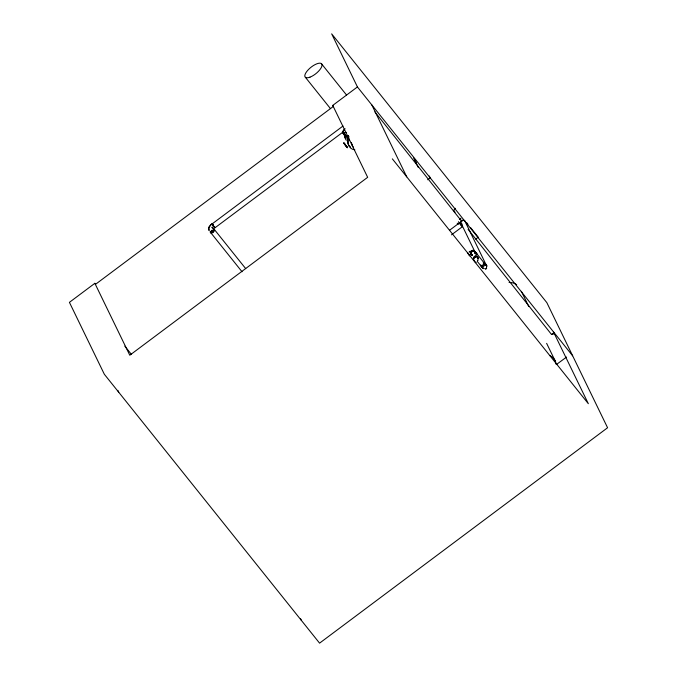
<?xml version="1.0" encoding="UTF-8"?>
<svg xmlns="http://www.w3.org/2000/svg" width="677" height="677" viewBox="0 0 677 677"><rect width="100%" height="100%" fill="white"/><g stroke="black" fill="none" stroke-linecap="round" stroke-linejoin="round"><path stroke-width="1.02" d="M342.494 132.438L214.609 228.081L212.595 225.686L211.732 224.205L343.002 126.024M460.123 223.317C457.914 221.514 466.275 231.542 460.462 223.715M208.871 227.946L208.855 229.021M209.007 227.421L210.623 225.28M348.24 135.874L345.651 136.602L343.137 133.462L342.401 131.947L344.128 129.451M349.137 136.847L347.868 138.32L347.428 137.423M345.084 128.706L343.205 131.169L343.095 132.455L344.051 132.929L345.854 132.472M486.424 268.27L485.57 268.913M486.653 268.447L485.68 269.184M470.921 251.201L471.903 250.473M474.306 257.624L475.288 256.896M474.535 257.785L475.389 257.142M477.488 260.62L477.928 260.196M212.129 230.197L211.275 230.832M212.239 230.248L211.258 230.975M210.454 225.043L208.728 227.328L208.914 230.383M572.657 355.814L357.422 86.944L332.745 105.4L333.49 106.331L95.609 284.247L94.856 283.316L69.418 302.348L104.334 374.263L319.578 643.15L607.582 427.746L546.847 302.653L331.662 33.85L357.473 87.011M210.412 225.077L212.231 223.723L212.959 224.527M427.695 179.769L430.208 177.89L429.294 176.003M449.452 230.341L459.556 222.784M451.491 234.851L462.442 226.66M475.736 239.108L478.275 237.221L470.507 227.523M468.12 229.376L551.51 334.455L554.04 332.568M554.497 333.143L552.957 334.294L551.51 334.455M556.519 364.438L566.564 357.058M213.12 228.911L213.17 228.877A2.361 0.914 -34.1 0 0 213.221 228.581M460.208 219.534L460.741 219.221M343.137 133.462L346.565 132.353M348.35 135.62L346.7 136.06M469.457 251.463L471.539 254.56M467.756 252.775L467.468 252.453L467.993 253.418M470.947 253.486L471.42 254.019M474.171 250.575L474.882 251.455M486.188 264.969L486.898 265.858M486.001 265.198L486.628 265.968M471.217 254.146L470.507 253.266M483.251 268.583L482.54 267.703M473.35 259.604L475.626 262.659M485.544 264.385L485.756 264.817M482.109 267.542L481.897 267.119M470.1 256.143L469.499 255.441M344.449 143.516L344.009 143.185L344.246 143.659M212.358 223.816L212.874 224.375M475.356 251.573L475.55 252.022M344.762 143.879L343.721 142.695L344.5 144.074M346.404 146.621L347.453 147.798L347.225 147.188M346.979 147.366L345.625 145.648M214.262 226.702L214.981 227.32M460.868 225.018L460.191 224.197M471.082 253.672L471.463 254.197M212.197 227.667L212.586 228.183M469.203 255.077L469.593 255.593M344.585 143.575L345.042 144.133M213.966 226.338L214.355 226.854M466.631 222.674L467.925 224.29M485.062 264.072L475.618 252.267A2.2 0.838 -38.7 0 1 475.229 253.511M321.423 63.663L346.489 94.966M477.226 261.322L481.635 266.831M392.338 158.858L588.338 403.704L553.422 331.798M305.403 77.313L330.461 108.616M344.043 133.471L346.556 136.61M342.401 131.947L345.651 136.602M213.974 229.004L245.7 268.625M210.31 232.126L242.027 271.756M124.805 346.133L131.499 354.494M374.88 111.883L461.553 221.108M211.876 227.252L212.248 227.768M468.882 254.662L469.254 255.178M345.143 144.336L345.549 144.853M346.125 146.367L345.135 145.064M214.017 226.44L213.28 225.475M471.116 253.782L470.397 252.809A2.361 2.183 -36.9 0 0 471.759 254.518M468.882 254.704L468.171 253.723M459.81 223.706L458.49 221.701M458.143 224.51L457.449 223.562M346.04 145.437L346.912 146.689M345.955 145.403L346.929 146.833M344.669 144.413L345.219 145.098M212.933 224.992L213.323 225.492M467.866 253.283L468.256 253.807M344.263 143.812L344.83 144.565M212.629 224.552L213.018 225.069M457.22 223.198L457.576 223.698M212.756 224.679L212.189 223.748M474.357 251.142L474.611 251.565M482.811 267.584L483.065 268.016M475.813 262.236L476.117 262.684M473.384 259.266L473.68 259.714M212.248 223.909L212.544 224.358M469.254 251.319L469.55 251.768M521.375 291.338L528.72 306.461M546.627 343.341L555.352 361.306M464.904 221.108L486.035 264.631M461.02 223.173L474.34 250.608M414.73 159.501L416.558 163.275M413.715 158.063L418.301 167.498M371.825 104.943L406.742 176.858M332.745 105.4L367.662 177.315L129.781 355.23L94.856 283.316M300.495 618.566L301.417 620.454M117.815 390.367L118.737 392.254M208.99 229.757L209.185 230.265M345.532 135.053L345.608 135.595M509.07 282.478A12.745 11.746 -25.9 0 1 516.644 284.678M549.724 355.493A12.745 11.746 -25.9 0 1 556.113 364.285M476.363 253.105A2.369 0.905 -38.7 0 1 476.159 254.789M476.185 253.308A2.073 0.787 -38.7 0 1 476.007 254.789M472.072 255.229A2.369 2.175 -22.7 0 1 470.82 252.563A2.369 2.175 -22.7 0 1 473.604 250.998A2.369 2.175 -22.7 0 1 475.339 253.384M472.191 254.975A2.073 1.904 -22.7 0 1 471.099 252.639A2.073 1.904 -22.7 0 1 473.536 251.269A2.073 1.904 -22.7 0 1 475.051 253.359M472.157 255.339A2.369 2.183 -25.9 0 1 470.904 252.673A2.369 2.183 -25.9 0 1 473.68 251.082A2.369 2.183 -25.9 0 1 475.415 253.469M475.017 252.453A2.073 1.913 -25.9 0 1 475.127 253.443M472.275 255.085A2.073 1.913 -25.9 0 1 471.243 252.589A2.073 1.913 -25.9 0 1 473.942 251.438M474.399 251.683A2.073 1.913 -25.9 0 1 474.763 252.022M473.561 259.054A2.369 2.183 -25.9 0 1 475.499 255.948A2.369 2.183 -25.9 0 1 478.047 258.343M477.649 257.328A2.073 1.913 -25.9 0 1 477.759 258.318M474.543 256.634A2.073 1.913 -25.9 0 1 475.009 256.371M475.533 256.219A2.073 1.913 -25.9 0 1 476.066 256.202M477.031 256.549A2.073 1.913 -25.9 0 1 477.395 256.896M484.097 263.818A2.369 2.183 -25.9 0 1 486.467 266.772M482.456 267.415A2.369 2.183 -25.9 0 1 482.024 266.366M485.172 264.182A2.073 1.913 -25.9 0 1 486.247 265.189M483.141 262.938A2.369 0.905 -38.7 0 1 484.385 263.556A2.369 0.905 -38.7 0 1 481.948 265.79A2.369 0.905 -38.7 0 1 480.712 265.172M483.471 262.981A2.073 0.787 -38.7 0 1 484.038 263.886A2.073 0.787 -38.7 0 1 481.889 265.672A2.073 0.787 -38.7 0 1 480.941 265.071M213.695 229.833A2.369 0.905 -38.7 0 1 214.347 230.865A2.369 0.905 -38.7 0 1 211.893 232.905A2.369 0.905 -38.7 0 1 210.809 232.228M214.296 230.18A2.073 0.787 -38.7 0 1 214.33 230.408M213.416 231.796A2.073 0.787 -38.7 0 1 210.987 232.651M459.387 219.179A2.369 2.183 -25.9 0 1 460.961 218.282M213.729 228.902A2.42 0.922 -38.7 0 1 212.62 231.356A2.42 0.922 -38.7 0 1 210.192 231.619M484.563 263.937A2.2 0.838 -38.7 0 1 484.774 265.181A2.2 0.838 -38.7 0 1 482.388 266.924A2.2 0.838 -38.7 0 1 481.753 265.976M472.191 255.034A2.2 0.838 -38.7 0 1 472.106 254.814M474.729 252.216A2.2 0.838 -38.7 0 1 475.415 252.149M471.573 254.129A2.2 2.023 -25.9 0 1 471.81 250.566A2.2 2.023 -25.9 0 1 474.932 252.343M478.072 259.562A2.2 2.023 -25.9 0 1 477.446 260.484M473.849 259.037A2.2 2.023 -25.9 0 1 478.14 258.496M462.264 224.138A2.2 2.023 -25.9 0 1 461.528 220.685A2.2 2.023 -25.9 0 1 465.082 221.607M485.24 264.614A2.2 2.023 -25.9 0 1 486.357 267.635M484.41 268.667A2.2 2.023 -25.9 0 1 483.344 268.388M482.921 268.067A2.2 2.023 -25.9 0 1 482.608 267.635M347.242 138.954A6.44 5.932 -25.9 0 1 346.616 136.179M346.285 140.283A7.938 7.312 -25.9 0 1 345.346 134.731M353.259 147.002A4.705 4.333 -25.9 0 1 352.201 144.116M345.515 138.683A7.938 7.312 -25.9 0 1 344.365 135.07M350.601 147.061A7.98 7.354 -25.9 0 1 348.443 137.516M354.85 149.829A7.98 7.354 -25.9 0 1 349.222 139.115M352.48 145.403A4.705 4.333 -25.9 0 1 351.422 142.517M455.088 212.206A2.42 2.226 -25.9 0 1 455.35 208.279M462.552 225.475A2.42 2.226 -25.9 0 1 462.239 221.024M309.99 77.153A10.553 4.02 -38.7 0 0 321.973 64.569A10.553 4.02 -38.7 0 0 308.28 69.739A10.553 4.02 -38.7 0 0 309.99 77.153"/></g></svg>
